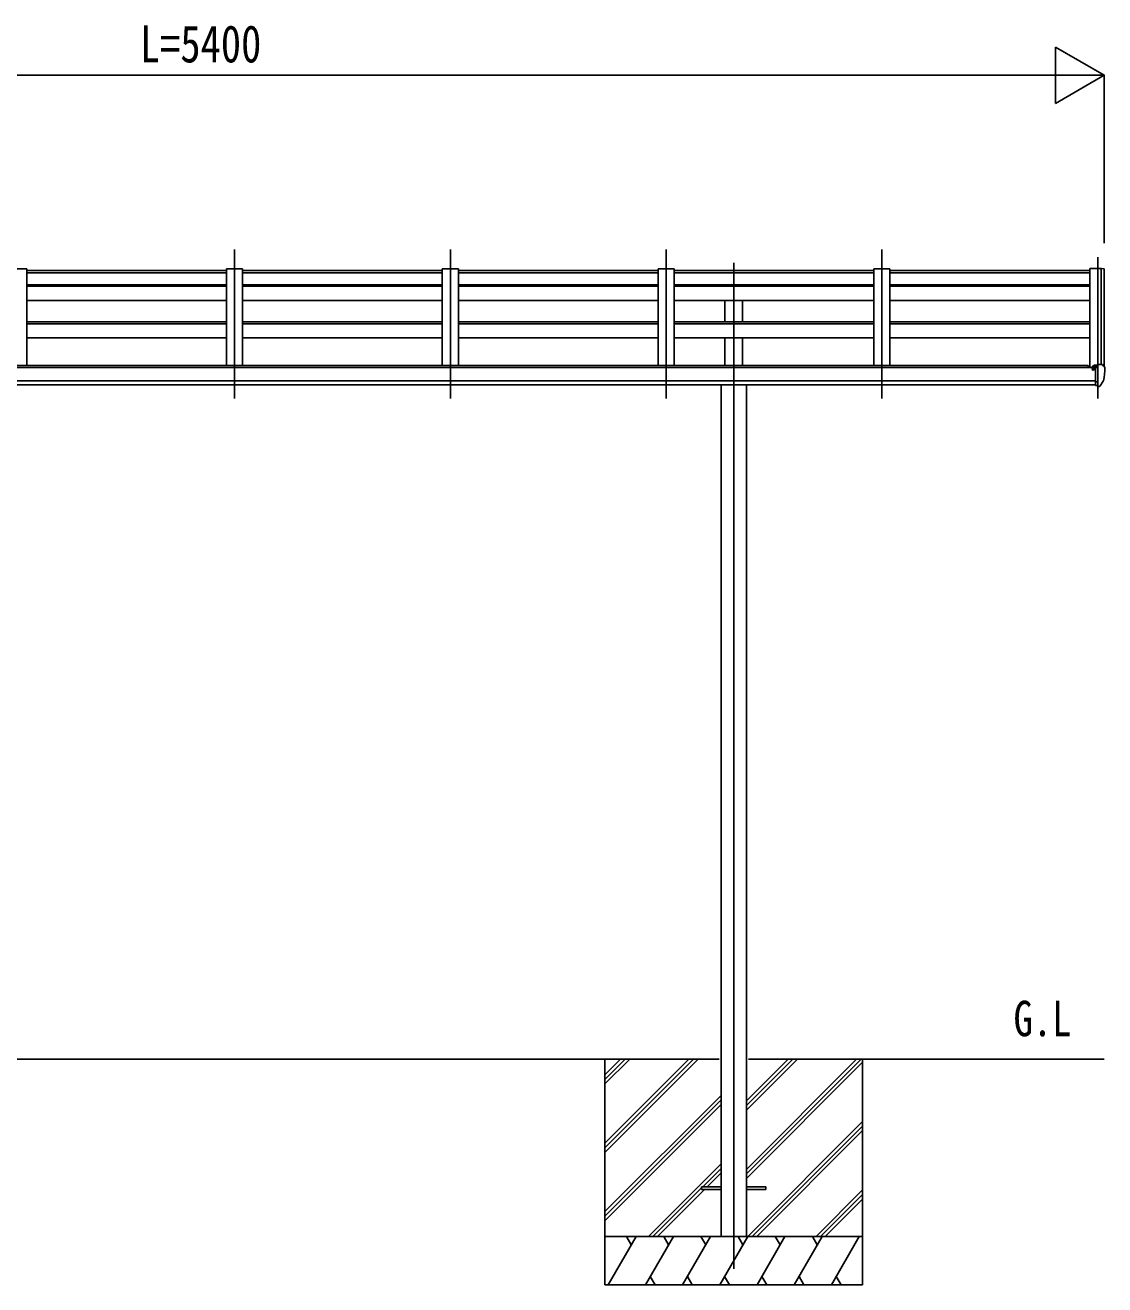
# Model space of a CAD drawing. Units: millimetres, scale not verified. Extents: x -14718 to 14718, y -10395 to 10395.
# Drawn here: x -345 to 3007, y -5038 to -1129 of the extents above; entities that cross this region are included whole.
import ezdxf
from ezdxf.enums import TextEntityAlignment as Align

# ---------------------------------------------------------------- set-up
doc = ezdxf.new("R2010")
doc.units = ezdxf.units.MM
doc.header["$LTSCALE"] = 40
for name, color, linetype in [('0-2_USER1', 3, 'Continuous'), ('0-4_YKK_12', 2, 'Continuous'), ('0-5_YKK_13', 4, 'Continuous'), ('0-6_YKK_A1', 4, 'Continuous'), ('0-7_YKK_D', 6, 'Continuous')]:
    doc.layers.add(name, color=color, linetype=linetype)
doc.styles.add('ＭＳ ゴシック', font='')
doc.styles.get('ＭＳ ゴシック').set_extended_font_data('MS Gothic')

msp = doc.modelspace()

# ---------------------------------------------------------------- linework, layer by layer
at = {"layer": '0-4_YKK_12'}
for p, q in [((305.26, -2287.42), (305.26, -1824.59)), ((975.26, -2287.42), (975.26, -1824.59)), ((1645.26, -2287.42), (1645.26, -1824.59)), ((2315.26, -2287.42), (2315.26, -1824.59)), ((1855.26, -1866.52), (1855.26, -4987.52)), ((2985.26, -1849.15), (2985.26, -2287.42))]:
    msp.add_line(p, q, dxfattribs=at)
at = {"layer": '0-5_YKK_13'}
for p, q in [((280.26, -1890.28), (-339.74, -1890.28)), ((950.26, -1890.28), (330.26, -1890.28)), ((1620.26, -1890.28), (1000.26, -1890.28)), ((2290.26, -1890.28), (1670.26, -1890.28)), ((2960.26, -1890.28), (2340.26, -1890.28)), ((2968.76, -2187.55), (2968.76, -2191.51)), ((2983.76, -2186.39), (2969.76, -2186.44)), ((2973.26, -2186.43), (2973.26, -2184.53)), ((2974.09, -2184.12), (2983.76, -2183.39)), ((2983.76, -2182.62), (2985.26, -2182.62)), ((2983.76, -2182.62), (2983.76, -2188.79)), ((2985.26, -2250.2), (2985.26, -2181.7)), ((3000.35, -2182.27), (3004.42, -2188.08)), ((2973.76, -2196.62), (2973.46, -2196.62)), ((2974.29, -2196.62), (2973.76, -2196.62)), ((2978.76, -2191.43), (2985.26, -2191.04)), ((3007.26, -2191.07), (3007.26, -2191.7)), ((2978.76, -2247), (2984.26, -2247)), ((2984.76, -2248), (2984.26, -2247)), ((2985.26, -2248), (2984.76, -2248)), ((2986.76, -2250.11), (2985.26, -2250.2)), ((2986.76, -2250.11), (2990.47, -2249.88)), ((2992.88, -2248.39), (3002.63, -2233.01)), ((1755.26, -4732.99), (1815.76, -4732.99)), ((1755.26, -4732.99), (1755.26, -4741.99)), ((1755.26, -4741.99), (1815.76, -4741.99)), ((1894.76, -4732.99), (1955.26, -4732.99)), ((1894.76, -4741.99), (1955.26, -4741.99)), ((1955.26, -4732.99), (1955.26, -4741.99))]:
    msp.add_line(p, q, dxfattribs=at)
for points in [[(2974.09, -2184.12), (2973.92, -2184.13), (2973.76, -2184.17), (2973.62, -2184.21), (2973.49, -2184.26), (2973.39, -2184.32), (2973.32, -2184.39), (2973.27, -2184.46), (2973.26, -2184.53)], [(2978.76, -2247), (2978.76, -2188.79), (2983.76, -2188.79)], [(2985.26, -2181.7), (2997.26, -2181.7), (2999.59, -2181.84)], [(2968.76, -2195), (2968.76, -2196.62), (2968.29, -2196.62)], [(2973.46, -2195.43), (2973.46, -2196.62), (2968.76, -2196.62)], [(2985.26, -2236.31), (2982.1, -2235.9), (2978.76, -2235.47)]]:
    msp.add_lwpolyline(points, dxfattribs=at)
for centre, radius, start, end in [((2999.53, -2182.84), 1, 35, 86.5), ((3004.26, -2191.07), 3, 0, 87), ((2971.26, -2196.62), 2.5, 28.35764, 180), ((2971.26, -2196.62), 2.5, 0, 28.35764), ((2814.77, -2191.7), 192.49, 347.8767, 359.9992), ((2990.29, -2246.89), 3, 273.5, 330), ((3000.03, -2231.51), 3, 330, 348.16652)]:
    msp.add_arc(centre, radius, start, end, dxfattribs=at)
msp.add_ellipse((2969.76, -2187.55), major_axis=(0.02, 1.1), ratio=0.906239, start_param=0.0206394, end_param=1.5914357, dxfattribs=at)
at = {"layer": '0-6_YKK_A1'}
for p, q in [((-339.74, -1884.79), (-389.74, -1884.79)), ((-339.74, -1884.79), (-339.74, -2184.98)), ((280.26, -1897.35), (-339.74, -1897.35)), ((280.26, -1884.79), (280.26, -2184.98)), ((330.26, -1884.79), (280.26, -1884.79)), ((330.26, -1884.79), (330.26, -2184.98)), ((950.26, -1897.35), (330.26, -1897.35)), ((950.26, -1884.79), (950.26, -2184.98)), ((1000.26, -1884.79), (950.26, -1884.79)), ((1000.26, -1884.79), (1000.26, -2184.98)), ((1620.26, -1897.35), (1000.26, -1897.35)), ((1620.26, -1884.79), (1620.26, -2184.98)), ((1670.26, -1884.79), (1620.26, -1884.79)), ((1670.26, -1884.79), (1670.26, -2184.98)), ((2290.26, -1897.35), (1670.26, -1897.35)), ((2290.26, -1884.79), (2290.26, -2184.98)), ((2340.26, -1884.79), (2290.26, -1884.79)), ((2340.26, -1884.79), (2340.26, -2184.98)), ((2960.26, -1897.35), (2340.26, -1897.35)), ((2960.26, -1884.19), (2960.26, -2191.51)), ((2996.18, -1884.4), (2995.56, -1886.02)), ((2996.26, -1884.28), (2996.26, -2181.7)), ((3004.31, -1884.62), (2996.48, -1884.2)), ((3005.25, -1885.5), (3005.26, -2188.24)), ((280.26, -1934.88), (-339.74, -1934.88)), ((280.26, -1938.59), (-339.74, -1938.59)), ((950.26, -1934.88), (330.26, -1934.88)), ((950.26, -1938.59), (330.26, -1938.59)), ((1620.26, -1934.88), (1000.26, -1934.88)), ((1620.26, -1938.59), (1000.26, -1938.59)), ((2290.26, -1934.88), (1670.26, -1934.88)), ((2290.26, -1938.59), (1670.26, -1938.59)), ((2960.26, -1934.88), (2340.26, -1934.88)), ((2960.26, -1938.59), (2340.26, -1938.59)), ((280.26, -1983.1), (-339.74, -1983.1)), ((950.26, -1983.1), (330.26, -1983.1)), ((1620.26, -1983.1), (1000.26, -1983.1)), ((2290.26, -1983.1), (1670.26, -1983.1)), ((1827.76, -2048.97), (1827.76, -1983.1)), ((1882.76, -2048.97), (1882.76, -1983.1)), ((2960.26, -1983.1), (2340.26, -1983.1)), ((280.26, -2048.97), (-339.74, -2048.97)), ((280.26, -2055.77), (-339.74, -2055.77)), ((950.26, -2048.97), (330.26, -2048.97)), ((950.26, -2055.77), (330.26, -2055.77)), ((1620.26, -2048.97), (1000.26, -2048.97)), ((1620.26, -2055.77), (1000.26, -2055.77)), ((2290.26, -2048.97), (1670.26, -2048.97)), ((2290.26, -2055.77), (1670.26, -2055.77)), ((2960.26, -2048.97), (2340.26, -2048.97)), ((2960.26, -2055.77), (2340.26, -2055.77)), ((280.26, -2099.32), (-339.74, -2099.32)), ((950.26, -2099.32), (330.26, -2099.32)), ((1620.26, -2099.32), (1000.26, -2099.32)), ((2290.26, -2099.32), (1670.26, -2099.32)), ((1827.76, -2184.98), (1827.76, -2099.32)), ((1882.76, -2184.98), (1882.76, -2099.32)), ((2960.26, -2099.32), (2340.26, -2099.32)), ((2955.26, -2184.98), (-2344.74, -2184.98)), ((2955.26, -2191.51), (2955.26, -2184.98)), ((2978.76, -2191.51), (-2368.24, -2191.51)), ((-2368.24, -2232.91), (2978.76, -2232.91)), ((2978.76, -2244.75), (-2368.24, -2244.68)), ((1815.76, -2244.74), (1815.76, -4887.52)), ((1894.76, -2244.74), (1894.76, -4887.52)), ((-1205.24, -4337.5), (1810.06, -4337.5)), ((1455.26, -4337.5), (1455.26, -5037.5)), ((1455.26, -4598.23), (1715.99, -4337.5)), ((1455.26, -4612.37), (1730.13, -4337.5)), ((1455.26, -4626.51), (1744.27, -4337.5)), ((1455.26, -4414.38), (1532.14, -4337.5)), ((1455.26, -4400.24), (1518, -4337.5)), ((1455.26, -4386.1), (1503.86, -4337.5)), ((1894.76, -4679.23), (2236.49, -4337.5)), ((1894.76, -4693.37), (2250.63, -4337.5)), ((1894.76, -4495.38), (2052.64, -4337.5)), ((1894.76, -4481.24), (2038.5, -4337.5)), ((1894.76, -4467.1), (2024.36, -4337.5)), ((1900.46, -4337.5), (3005.26, -4337.5)), ((2255.26, -4337.5), (2255.26, -5037.5)), ((1894.76, -4707.51), (2255.26, -4347.01)), ((1455.26, -4810.36), (1815.76, -4449.86)), ((1455.26, -4824.5), (1815.76, -4464)), ((1455.26, -4838.64), (1815.76, -4478.15)), ((1898.62, -4887.5), (2255.26, -4530.86)), ((1912.76, -4887.5), (2255.26, -4545)), ((1926.9, -4887.5), (2255.26, -4559.14)), ((1590.25, -4887.5), (1815.76, -4661.99)), ((1758.9, -4732.99), (1815.76, -4676.13)), ((1773.05, -4732.99), (1815.76, -4690.28)), ((1604.39, -4887.5), (1755.26, -4736.63)), ((1618.54, -4887.5), (1764.05, -4741.99)), ((2110.75, -4887.5), (2255.26, -4742.99)), ((2124.89, -4887.5), (2255.26, -4757.13)), ((2139.04, -4887.5), (2255.26, -4771.28)), ((2255.26, -4887.5), (1455.26, -4887.5)), ((1465.55, -5037.5), (1552.15, -4887.5)), ((1537.15, -4913.48), (1522.15, -4887.5)), ((1581.02, -5037.5), (1667.62, -4887.5)), ((1652.62, -4913.48), (1637.62, -4887.5)), ((1696.49, -5037.5), (1783.09, -4887.5)), ((1768.09, -4913.48), (1753.09, -4887.5)), ((1811.96, -5037.5), (1898.56, -4887.5)), ((1883.56, -4913.48), (1868.56, -4887.5)), ((1927.43, -5037.5), (2014.03, -4887.5)), ((1999.03, -4913.48), (1984.03, -4887.5)), ((2042.9, -5037.5), (2129.5, -4887.5)), ((2099.5, -4887.5), (2114.5, -4913.48)), ((2158.37, -5037.5), (2244.97, -4887.5)), ((1455.26, -5037.5), (2255.26, -5037.5)), ((1596.02, -5011.52), (1611.02, -5037.5)), ((1711.49, -5011.52), (1726.49, -5037.5)), ((1826.96, -5011.52), (1841.96, -5037.5)), ((1942.43, -5011.52), (1957.43, -5037.5)), ((2057.9, -5011.52), (2072.9, -5037.5)), ((2173.37, -5011.52), (2188.37, -5037.5))]:
    msp.add_line(p, q, dxfattribs=at)
msp.add_lwpolyline([(2995.56, -2181.7), (2995.56, -1884.19), (2960.26, -1884.19)], dxfattribs=at)
msp.add_circle((2971.29, -2196.62), 3, dxfattribs=at)
for centre, radius, start, end in [((2996.46, -1884.5), 0.301, 87.13321, 158.93673), ((3004.26, -1885.61), 1, 6.67014, 87)]:
    msp.add_arc(centre, radius, start, end, dxfattribs=at)
at = {"layer": '0-7_YKK_D'}
for p, q in [((3005.26, -1284.36), (2853.71, -1196.86)), ((2853.71, -1196.86), (2853.71, -1371.86)), ((-2219.74, -1284.36), (2830.26, -1284.36)), ((3005.26, -1284.36), (2702.15, -1284.36)), ((3005.26, -1284.36), (2853.71, -1371.86)), ((3005.26, -1805.45), (3005.26, -1283.36))]:
    msp.add_line(p, q, dxfattribs=at)

# ---------------------------------------------------------------- texts
at = {"layer": '0-2_USER1', "style": 'ＭＳ ゴシック', "width": 0.8}
msp.add_text('G.L', height=110, dxfattribs=at).set_placement((2723.82, -4299.08), align=Align.BOTTOM_LEFT)
at = {"layer": '0-7_YKK_D', "style": 'ＭＳ ゴシック', "width": 0.8}
msp.add_text('L=5400', height=115.5, dxfattribs=at).set_placement((11.26, -1279.03), align=Align.BOTTOM_LEFT)

doc.saveas('drawing.dxf')
